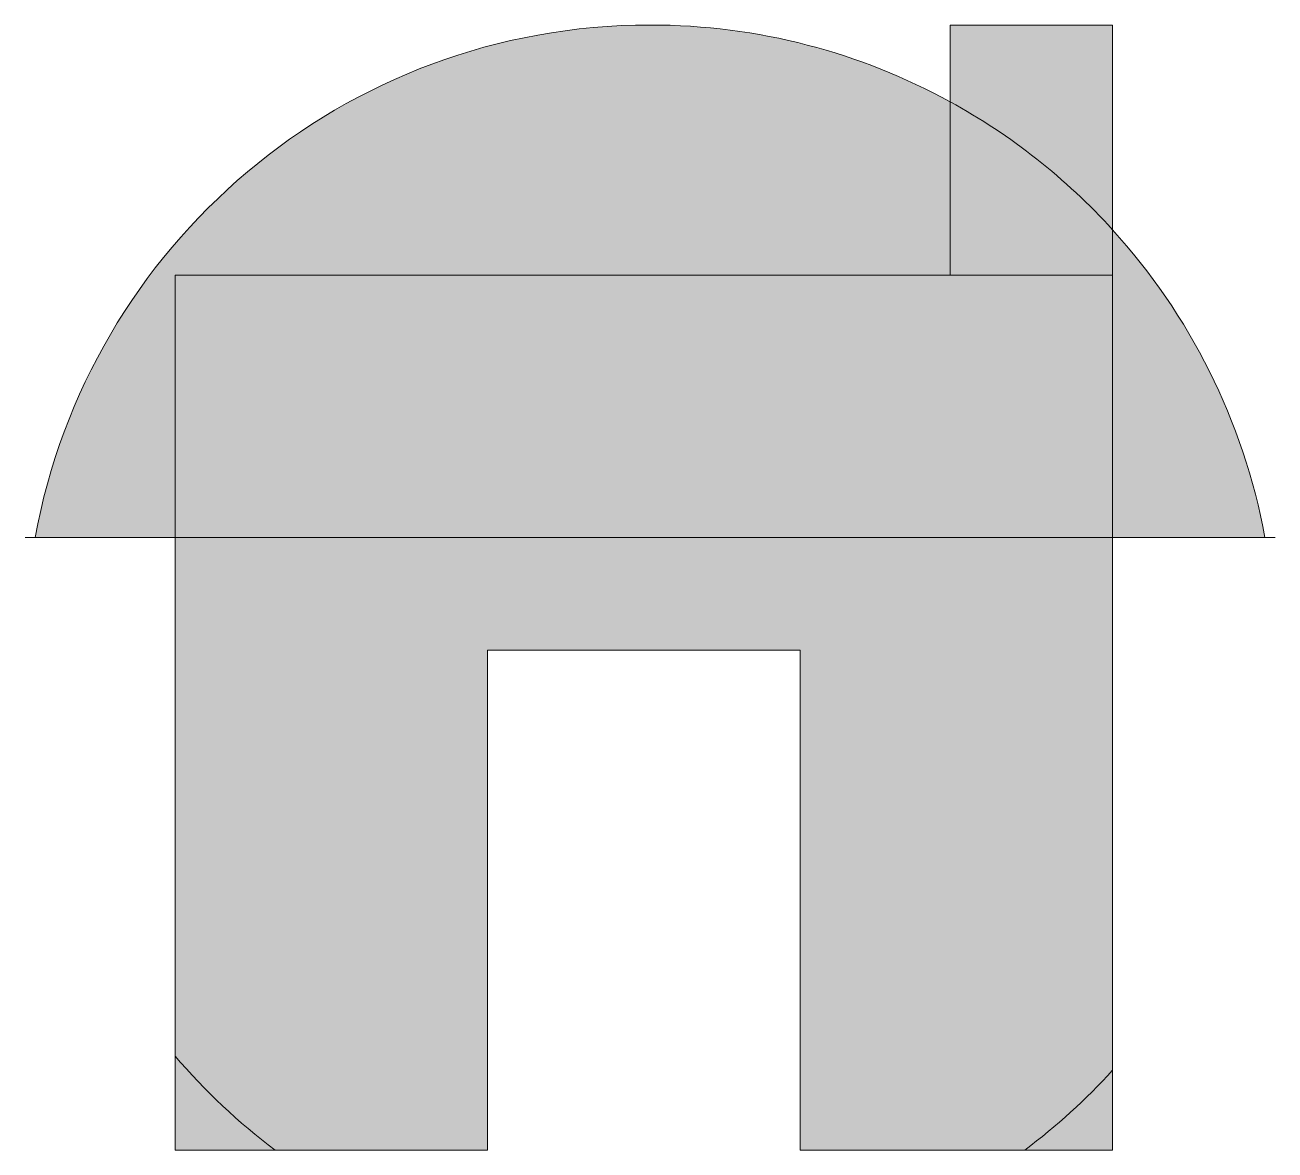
# Model space of a CAD drawing. Header units: inches. Extents: x 0 to 100, y -95 to -5.
import ezdxf

# ---------------------------------------------------------------- set-up
doc = ezdxf.new("R2010")
doc.units = ezdxf.units.IN
doc.header["$MEASUREMENT"] = 0
doc.layers.add('Layer 1', color=7, linetype='Continuous')

# ---------------------------------------------------------------- blocks, each defined once
blk = doc.blocks.new('block 2')
at = {"layer": 'Layer 1', "true_color": 0xf7f5ed}
h = blk.add_hatch(color=7, dxfattribs=at)
h.dxf.hatch_style = 2
edge = h.paths.add_edge_path()
edge.add_spline(control_points=[(99.19, -46), (99.19, -46), (87, -46), (87, -46), (87, -46), (87, -88.62), (87, -88.62), (84.87, -90.97), (82.52, -93.1), (79.99, -95), (79.99, -95), (62, -95), (62, -95), (62, -95), (62, -55), (62, -55), (62, -55), (37, -55), (37, -55), (37, -55), (37, -95), (37, -95), (37, -95), (20.01, -95), (20.01, -95), (17.07, -92.8), (14.38, -90.28), (12, -87.48), (12, -87.48), (12, -46), (12, -46), (12, -46), (0.81, -46), (0.81, -46), (5.05, -22.68), (25.46, -5), (50, -5), (58.69, -5), (66.87, -7.22), (74, -11.14), (78.89, -13.81), (83.28, -17.28), (87, -21.38), (93.16, -28.15), (97.48, -36.62), (99.19, -46)], knot_values=[0, 0, 0, 0, 1, 1, 1, 2, 2, 2, 3, 3, 3, 4, 4, 4, 5, 5, 5, 6, 6, 6, 7, 7, 7, 8, 8, 8, 9, 9, 9, 10, 10, 10, 11, 11, 11, 12, 12, 12, 13, 13, 13, 14, 14, 14, 15, 15, 15, 15], degree=3, periodic=1)
h = blk.add_hatch(color=7, dxfattribs=at)
h.dxf.hatch_style = 2
h.paths.add_polyline_path([(74, -5), (87, -5), (87, -25), (74, -25)])
h = blk.add_hatch(color=7, dxfattribs=at)
h.dxf.hatch_style = 2
h.paths.add_polyline_path([(87, -25), (87, -95), (62, -95), (62, -55), (37, -55), (37, -95), (12, -95), (12, -25)])
at = {"layer": 'Layer 1', "lineweight": 0}
for points in [[(74, -5), (87, -5), (87, -25), (74, -25), (74, -5)], [(87, -25), (87, -95), (62, -95), (62, -55), (37, -55), (37, -95), (12, -95), (12, -25), (87, -25)], [(100, -46), (99.19, -46), (87, -46), (86.55, -46), (12, -46), (0.81, -46), (0, -46)]]:
    blk.add_lwpolyline(points, dxfattribs=at)
blk.add_open_spline([(99.19, -46), (99.19, -46), (87, -46), (87, -46), (87, -46), (87, -88.62), (87, -88.62), (84.87, -90.97), (82.52, -93.1), (79.99, -95), (79.99, -95), (62, -95), (62, -95), (62, -95), (62, -55), (62, -55), (62, -55), (37, -55), (37, -55), (37, -55), (37, -95), (37, -95), (37, -95), (20.01, -95), (20.01, -95), (17.07, -92.8), (14.38, -90.28), (12, -87.48), (12, -87.48), (12, -46), (12, -46), (12, -46), (0.81, -46), (0.81, -46), (5.05, -22.68), (25.46, -5), (50, -5), (58.69, -5), (66.87, -7.22), (74, -11.14), (78.89, -13.81), (83.28, -17.28), (87, -21.38), (93.16, -28.15), (97.48, -36.62), (99.19, -46)], degree=3, knots=[0, 0, 0, 0, 1, 1, 1, 2, 2, 2, 3, 3, 3, 4, 4, 4, 5, 5, 5, 6, 6, 6, 7, 7, 7, 8, 8, 8, 9, 9, 9, 10, 10, 10, 11, 11, 11, 12, 12, 12, 13, 13, 13, 14, 14, 14, 15, 15, 15, 15], dxfattribs=at)

msp = doc.modelspace()

# ---------------------------------------------------------------- block references
at = {"layer": 'Layer 1'}
msp.add_blockref('block 2', (0, 0), dxfattribs=at)

doc.saveas('drawing.dxf')
